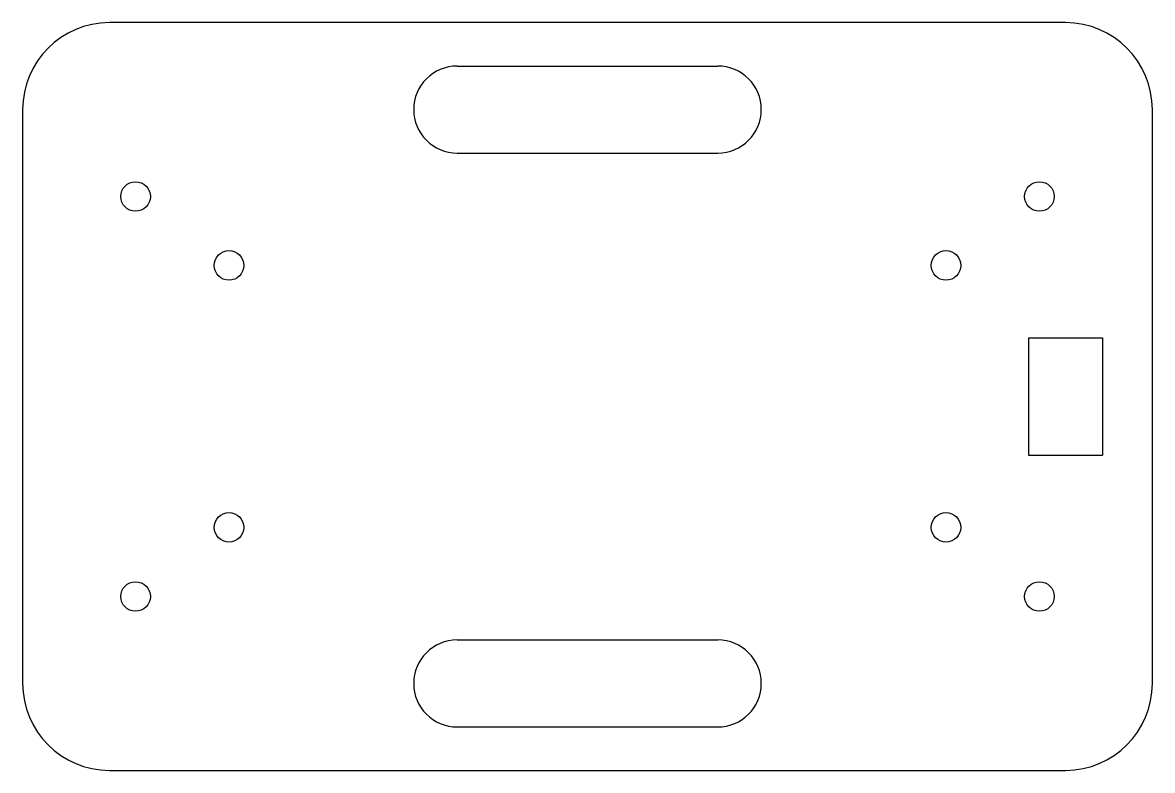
# Model space of a CAD drawing. Header units: millimetres. Extents: x -65 to 65, y -43 to 43.
import ezdxf

# ---------------------------------------------------------------- set-up
doc = ezdxf.new("R2010")
doc.units = ezdxf.units.MM

msp = doc.modelspace()

# ---------------------------------------------------------------- linework, layer by layer
at = {"color": 7, "linetype": 'Continuous', "lineweight": 25}
for p, q in [((55, 43), (-55, 43)), ((-15, 38), (15, 38)), ((-65, 33), (-65, -33)), ((65, -33), (65, 33)), ((-15, 28), (15, 28)), ((50.75, 6.75), (59.25, 6.75)), ((50.75, 6.75), (50.75, -6.75)), ((59.25, 6.75), (59.25, -6.75)), ((50.75, -6.75), (59.25, -6.75)), ((-15, -28), (15, -28)), ((-15, -38), (15, -38)), ((-55, -43), (55, -43))]:
    msp.add_line(p, q, dxfattribs=at)
for centre in [(52, 23), (-52, 23), (-41.25, 15.075), (41.25, 15.075), (-41.25, -15.05), (41.25, -15.05), (-52, -23), (52, -23)]:
    msp.add_circle(centre, 1.7, dxfattribs=at)
for centre, radius, start, end in [((-55, 33), 10, 90, 180), ((55, 33), 10, 0, 90), ((-15, 33), 5, 90, 270), ((15, 33), 5, 270, 90), ((-15, -33), 5, 90, 270), ((15, -33), 5, 270, 90), ((-55, -33), 10, 180, 270), ((55, -33), 10, 270, 0)]:
    msp.add_arc(centre, radius, start, end, dxfattribs=at)

doc.saveas('drawing.dxf')
